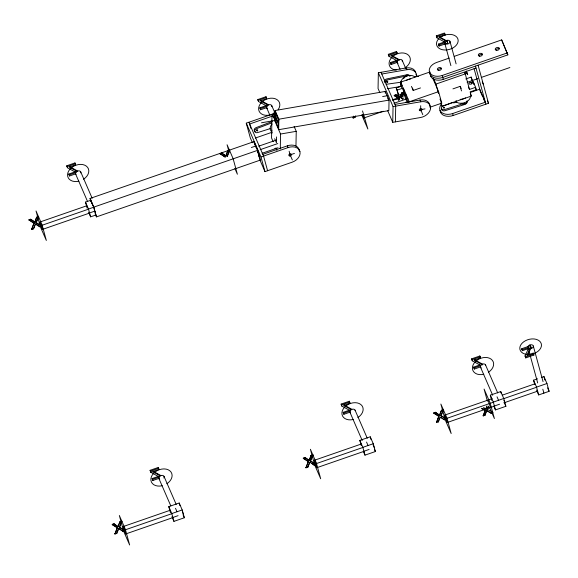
<?xml version="1.0" encoding="UTF-8"?>
<svg xmlns="http://www.w3.org/2000/svg" width="578" height="578" viewBox="0 0 578 578"><rect width="100%" height="100%" fill="white"/><g stroke="black" fill="none" stroke-linecap="round" stroke-linejoin="round"><path stroke-width="0.87" d="M274.615 113.902L272 114.357L271.552 137.99L273.177 141.718M275.46 112.847L273.712 113.151L273.618 118.085L272 114.357M274.904 121.033L275.099 110.528L385.273 91.432L389.045 100.102L388.842 110.608L278.675 129.703L278.871 119.198L275.099 110.528M275.301 120.853L275.46 112.443L278.473 119.386L278.314 127.789L275.301 120.853L278.856 120.231M276.573 136.921L276.457 142.802L274.687 138.727M276.804 124.321L276.963 115.918M280.279 148.922L280.554 134.038L274.564 120.253L274.658 115.318L273.712 113.151M295.958 146.198L296.239 131.322L294.123 126.452M415.596 72.127A10.361 7.55 -23.5 0 0 406.081 67.958L378.352 72.763L378.055 88.521L379.847 92.646M385.244 93.181L385.273 91.432M386.35 81.353L386.92 81.52L386.928 80.992M394.955 104.387L420.025 100.037A10.361 7.55 -23.5 0 1 429.844 106.193L430.596 107.927A10.361 7.55 -23.5 0 1 420.481 117.529L392.751 122.334L393.054 106.583L378.352 72.763M395.41 121.871L395.706 106.121L381.01 72.301M420.705 105.716L420.632 109.654L425.018 108.888M481.633 408.249L485.195 410.019L483.215 415.914L485.007 415.293L486.466 410.525L490.83 412.743L492.709 412.092L492.846 412.576L490.968 413.227L486.466 410.525M485.007 415.293L486.597 411.016M486.922 405.879L485.831 408.783L483.605 407.656M485.968 409.275L486.784 407.093M483.215 415.914L485.325 410.51L481.763 408.733M488.331 406.153L487.102 409.289L492.709 412.092M487.24 409.78L488.461 406.645M36.645 217.133L34.875 222.234L36.645 217.133L38.524 216.483L35.98 222.436L41.183 225.716L41.934 227.457M35.316 223.686L33.51 228.881L31.617 229.531L34.023 223.05L31.617 229.531M33.51 228.881L35.511 224.119L39.593 226.771L41.37 226.15L36.168 222.87L38.712 216.916L36.833 217.566M227.689 150.909L225.919 156.009L227.689 150.909L229.567 150.258L229.762 150.692L227.212 156.645M117.991 526.327L119.957 521.652L121.835 521.002L119.48 527.396L124.682 530.676L122.897 531.298L118.815 528.646L116.814 533.4L114.928 534.058L117.334 527.57L112.211 524.34L113.996 523.719L118.179 526.76L119.957 521.652M116.958 532.179L118.627 528.213M353.613 116.127L353.151 118.078L355.036 117.421L355.708 115.838M401.934 92.646L400.164 97.747L399.976 97.314L401.934 92.646L403.812 91.989L401.457 98.383L402.938 99.322M311 455.428L309.23 460.536L311 455.428L312.879 454.778L310.523 461.172L315.725 464.452L313.941 465.073L309.671 461.988M309.035 460.102L305.04 457.494L303.255 458.116L308.377 461.345L305.972 467.833L307.857 467.176L309.338 462.776M307.857 467.176L309.859 462.422M439.526 414.867L441.491 410.199L443.369 409.549L440.819 415.51L446.209 419.223L444.431 419.838L440.349 417.186L438.348 421.947L436.462 422.597L438.868 416.117L433.738 412.88L435.53 412.266L439.714 415.3L441.491 410.199M438.492 420.719L439.829 417.547M227.024 156.212L229.567 150.258M119.48 527.396L120.881 523.242M403.812 91.989L401.269 97.949L402.75 98.889M310.653 459.994L312.879 454.778M441.007 415.943L443.557 409.983L441.679 410.633M114.928 534.058L117.334 527.57M353.151 118.078L353.801 116.561M398.661 100.073L399.311 98.563L394.189 95.327L395.973 94.713L399.976 97.314M398.856 100.507L399.311 98.563M305.972 467.833L308.377 461.345M436.462 422.597L438.868 416.117M530.814 346.757L526.905 355.304L533.234 353.107L533.92 355.058L525.742 357.898L525.041 355.925L529.015 347.327L522.151 349.704L521.724 348.736L530.373 345.738L531.081 347.732L527.526 355.499M387.498 81.158L386.92 81.52M257.282 129.819L256.343 129.949M272.057 121.553L256.307 127.557A2.76 2.016 -23.5 0 0 254.233 129.595A2.76 2.016 -23.5 0 0 255.375 131.531M271.682 122.912L256.755 128.598A2.76 2.016 -23.5 0 0 254.688 131.452A2.76 2.016 -23.5 0 0 257.824 132.507L270.634 128.497M452.408 102.573L443.319 106.02A2.76 1.879 -15.3 0 0 441.469 108.657A2.76 1.879 -15.3 0 0 444.829 109.488L464.539 103.274A3.62 2.464 -15.3 0 1 461.063 103.252M438.384 44.087L438.76 44.954L445.624 42.577L436.99 37.83L436.311 35.843L444.489 33.011L445.168 34.976L438.839 37.165L447.394 41.905L447.704 43.054L439.056 46.052L438.384 44.087L444.489 41.97M436.311 35.843L436.686 36.71L444.865 33.878M75.718 171.637L68.854 174.021L69.23 174.888L76.101 172.504L67.467 167.757L66.781 165.778L74.959 162.938L75.639 164.903L69.309 167.1L77.084 171.406M266.761 105.413L259.898 107.797L260.273 108.664L267.144 106.28L258.511 101.533L257.824 99.553L266.003 96.714L266.682 98.679L260.353 100.875L268.127 105.182M396.494 60.444L390.388 62.561L390.764 63.428L397.628 61.044L388.994 56.304L388.315 54.318L396.494 51.485L397.173 53.451L390.844 55.64L399.398 60.379M66.781 165.778L67.156 166.645L75.335 163.805M257.824 99.553L258.2 100.42L266.386 97.581M388.315 54.318L388.691 55.185L396.869 52.352M68.854 174.021L69.533 175.979L75.819 173.805M259.898 107.797L260.577 109.755L266.863 107.58M390.388 62.561L391.06 64.526L397.353 62.345M252.427 142.752L250.281 137.802L246.271 123.165L273.437 113.75A10.361 7.55 -23.5 0 1 275.164 113.274M272.498 116.07L249.631 123.995L250.809 128.302M449.258 58.082L436.578 62.475A10.361 7.052 -15.3 0 0 429.642 72.358L430.711 76.267M454.33 56.319L501.668 39.911L507.86 54.867L442.77 77.43A10.361 7.052 -15.3 0 1 429.779 72.517M401.869 86.216L400.742 82.105L430.032 71.947M437.452 69.656L441.361 68.298M478.403 55.452L482.305 54.101M495.324 49.585L499.233 48.234M401.84 93.781A1.38 1.004 -23.5 0 0 400.648 94.467L398.589 95.247L396.248 87.95L402.367 85.833L400.742 82.105M255.332 138.048L272.267 132.174M396.248 87.95L397.187 90.117L403.307 88.001L409.303 101.786L438.594 91.635L441.744 103.151L430.025 107.212M429.642 72.358A10.361 7.052 -15.3 0 0 442.235 75.48L507.325 52.916M90.927 201.708L90.038 198.456L253.915 141.646L257.687 150.316L260.353 160.077L96.475 216.887L95.218 213.997M34.21 223.484L28.9 219.813L30.685 219.199L34.687 221.8M225.261 157.259L219.943 153.589L221.728 152.975L225.731 155.576M29.088 220.247L30.872 219.633L34.875 222.234M220.131 154.023L221.923 153.408L225.919 156.009M227.884 151.342L229.762 150.692M87.133 208.174L85.472 202.105L91.078 200.154M394.189 95.327L394.377 95.76L396.161 95.146L400.164 97.747M402.122 93.08L404 92.422M430.314 74.468A10.361 7.052 -15.3 0 0 443.304 79.381L476.012 68.045M411.442 86.375L413.212 90.45L420.502 87.928M464.799 73.009L466.749 72.329L466.258 71.043L467.71 74.699L466.749 72.329M251.351 147.52L255.801 145.981M433.558 78.565L435.949 84.077L465.247 73.919L469.488 89.438L475.607 87.321L476.272 89.763L470.16 91.88L471.301 96.078L442.011 106.229L440.646 103.086M465.254 74.063L467.205 73.392M89.503 213.101L42.469 229.408L40.959 225.94L39.896 222.031L86.924 205.732M258.655 146.198L276.291 140.086M392.505 99.806L397.541 98.058M401.739 96.598L406.327 95.009M85.472 202.105L88.485 209.041L93.694 207.235L95.832 215.045L90.623 216.844L88.615 212.22M90.038 198.456L93.802 207.126L257.687 150.316M39.896 222.031L41.399 225.499L88.434 209.2M260.165 149.673L277.801 143.554M394.008 103.274L407.837 98.477M31.429 229.098L32.686 228.664M352.963 117.645L354.849 116.987L355.036 117.421M361.72 115.109L362.905 114.697M465.803 78.948L471.157 77.091L473.808 84.085M89.554 212.942L94.763 211.136L95.139 212.003M262.072 153.286L278.025 147.751M362.493 114.48L364.003 117.948L383.322 111.251M467.132 82.343L477.963 78.586M481.301 77.43L509.883 67.525M262.824 154.348L287.389 145.829A10.361 7.55 -23.5 0 1 299.353 151.089M475.607 87.321L473.628 82.77L471.576 83.535A1.38 0.939 -15.3 0 1 469.733 84.171A1.38 0.939 -15.3 0 1 469.206 82.95A1.38 0.939 -15.3 0 1 471.041 82.307L473.136 81.642M452.942 88.875L460.233 86.346L461.157 88.47M246.271 123.165L260.974 156.978L288.14 147.563A10.361 7.55 -23.5 0 1 299.903 151.501A10.361 7.55 -23.5 0 1 292.143 162.201L264.977 171.623L259.963 160.077M294.44 153.394L290.142 154.882L289.137 151.226M470.478 92.401L479.704 89.2L485.361 102.205L452.646 113.548A10.361 7.052 -15.3 0 1 441.881 112.659A10.361 7.052 -15.3 0 1 440.92 104.835M470.463 96.28A8.15 5.549 -15.3 0 1 465.673 102.255A8.15 5.549 -15.3 0 1 456.931 102.393L455.211 102.537A3.454 2.348 -15.3 0 1 452.632 102.703M440.19 110.579A10.361 7.052 -15.3 0 0 453.181 115.499L488.497 103.26L478.085 65.191M159.029 476.164L152.166 478.541L152.541 479.408L159.405 477.031L150.771 472.284L150.092 470.304L158.271 467.465L158.95 469.43L152.621 471.619L160.395 475.932M349.307 410.199L343.209 412.316L343.585 413.183L350.449 410.806L341.815 406.059L341.136 404.08L349.314 401.24L349.993 403.206L343.664 405.395L351.438 409.708M479.798 364.971L473.693 367.088L474.076 367.955L480.939 365.571L472.305 360.824L471.619 358.844L479.805 356.005L480.477 357.97L474.155 360.166L482.702 364.906M150.092 470.304L150.468 471.171L158.647 468.332M341.136 404.08L341.511 404.947L349.69 402.107M471.619 358.844L472.002 359.711L480.181 356.879M521.724 348.736L522.411 350.687L529.282 348.303M152.166 478.541L152.838 480.506L159.123 478.324M343.209 412.316L343.881 414.281L350.174 412.1M473.693 367.088L474.372 369.046L480.658 366.871M525.041 355.925L525.474 356.922L533.653 354.083M112.211 524.34L112.399 524.773L114.184 524.152L118.179 526.76M120.145 522.086L122.023 521.435M303.255 458.116L303.443 458.549L305.227 457.928L309.23 460.536M311.188 455.861L313.066 455.211M433.738 412.88L433.926 413.321L435.718 412.699L439.714 415.3M170.445 512.7L168.783 506.624L179.194 503.019L182.207 509.955L184.346 517.758L173.935 521.37L171.919 516.746M361.25 445.609L359.827 440.4L370.238 436.795L373.258 443.731L375.389 451.534L364.978 455.146L363.302 451.295M491.734 400.373L490.31 395.171L500.729 391.559L503.741 398.495L505.88 406.305L495.462 409.91L493.793 406.059M534.722 384.522L533.53 380.187L537.54 378.8M541.543 377.412L543.949 376.574L546.961 383.51L549.1 391.32L538.689 394.933L536.572 390.078M172.815 517.628L125.78 533.928L124.27 530.46L123.201 526.558L170.235 510.251M363.858 451.404L316.823 467.703L315.313 464.235L314.244 460.334L361.279 444.027M484.263 409.665L447.314 422.475L444.735 415.098L492.153 398.661M502.231 395.171L534.99 383.814M168.783 506.624L171.796 513.56L182.207 509.955M359.827 440.4L362.839 447.336L373.258 443.731M490.31 395.171L493.33 402.107L503.741 398.495M533.53 380.187L536.55 387.123L546.961 383.51M123.201 526.558L124.711 530.026L171.745 513.719M314.244 460.334L315.754 463.802L362.789 447.495M444.735 415.098L446.245 418.566L493.663 402.129M503.741 398.639L536.5 387.282M114.74 533.624L115.997 533.191M305.784 467.4L307.669 466.742M316.289 465.752L315.537 464.018L313.753 464.64L313.941 465.073M172.865 517.469L178.075 515.663M363.909 451.245L369.118 449.438M494.4 406.009L499.602 404.203M485.946 409.08L494.732 406.038M503.973 402.83L537.569 391.183M483.085 415.423L484.87 414.809M381.762 74.035L406.833 69.692A10.361 7.55 -23.5 0 1 416.651 75.841L415.893 74.107M387.513 88.745L402.216 86.194M382.622 96.555L387.159 95.767M278.871 119.198L389.045 100.102M261.487 122.782L276.884 120.116M392.39 100.095L399.492 98.86M401.269 98.556L403.928 98.094M393.054 106.583L420.777 101.771A10.361 7.55 -23.5 0 1 430.596 107.927M280.554 134.038L296.239 131.322M274.897 148.669L276.638 148.365M401.161 82.192L387.339 84.135A2.76 2.016 -23.5 0 1 386.017 84.085M483.743 408.147L485.224 408.899M150.396 471.417L151.963 472.277M439.244 36.732L447.011 41.038L447.394 41.905M391.248 55.206L399.015 59.512M260.757 100.435L268.532 104.748M474.552 359.726L482.327 364.039M69.714 166.659L77.488 170.972M344.062 404.961L351.836 409.275M153.018 471.186L160.792 475.499M394.377 95.76L399.499 98.997M219.943 153.589L225.066 156.826M440.819 415.51L446.021 418.79L446.78 420.524M433.926 413.321L439.056 416.55M28.9 219.813L33.293 222.588M315.537 464.018L310.335 460.738L310.523 461.172M303.443 458.549L308.565 461.779M119.285 526.963L124.487 530.243L125.245 531.977M112.399 524.773L117.522 528.003M440.841 417.193L444.431 419.838M36.002 224.127L38.719 225.897M311.715 463.31L313.074 464.192M119.306 528.653L122.897 531.298M507.86 54.867L501.668 39.911M482.225 81.787L483.287 84.222M487.435 100.818L488.497 103.26M482.709 96.844L480.239 91.151L474.083 68.659M483.418 98.47L484.48 100.904M471.829 79.526L473.476 83.319M475.282 87.488L476.272 89.763M464.56 72.351L465.247 73.919M468.462 87.083L469.488 89.438M444.793 34.109L445.168 34.976M470.355 93.889L471.301 96.078M447.011 41.038L447.704 43.054M445.248 41.71L445.624 42.577M432.951 78.659L438.594 91.635M439.981 99.098L441.744 103.151M529.889 344.994L531.081 347.732M533.92 355.058L533.234 353.107M547.59 387.852L549.1 391.32M406.081 67.958L406.833 69.692M420.025 100.037L420.777 101.771M402.223 60.379L405.814 68.638M397.173 53.451L396.494 51.485M420.546 109.459L422.814 114.682M397.194 62.677L400.07 69.281M404.651 95.594L407.013 102.183M400.323 94.366L400.951 95.818L398.936 96.512L397.996 94.344L398.697 96.909M395.973 94.713L396.161 95.146M387.643 97.971L388.315 99.517M387.737 110.788L392.751 122.334M503.908 400.316L504.811 402.396M504.204 402.447L505.88 406.305M485.527 364.906L497.737 392.982M480.477 357.97L479.805 356.005M497.029 396.833L498.539 400.301M480.506 367.203L492.709 395.28M362.529 110.94L367.868 129.01L361.835 115.13M487.955 400.12L490.534 407.49M362.962 114.841L363.468 115.997M489.429 407.122L494.392 418.551L490.122 402.931L484.089 389.059L487.413 401.204M445.147 419.657L451.172 433.529L446.902 417.916L440.87 404.044L444.908 418.79M435.53 412.266L435.718 412.699M438.16 421.514L438.348 421.947M299.151 149.767L299.903 151.501M271.732 105.608L274.962 113.042M275.381 116.648L278.394 123.584M287.389 145.829L288.14 147.563M266.682 98.679L266.003 96.714M290.062 154.694L292.331 159.911M266.711 107.913L269.94 115.34M275.879 147.939L276.941 150.374M248.88 122.261L263.575 156.082L267.585 170.72M254.558 143.489L257.239 149.651M257.434 151.552L258.641 154.333M258.706 155.923L259.71 158.235L257.571 150.424M259.327 157.715L260.353 160.077M373.113 444.858L374.32 447.632M374.385 449.222L375.389 451.534M355.044 410.134L367.247 438.211M349.993 403.206L349.314 401.24M366.539 442.062L368.049 445.53M350.073 409.939L350.449 410.806M350.015 412.432L362.225 440.515M234.892 168.53L237.377 174.238L233.107 158.625L227.075 144.753L228.736 150.822M221.728 152.975L221.923 153.408M305.04 457.494L305.227 457.928M80.689 171.832L92.177 198.261M75.639 164.903L74.959 162.938M90.681 200.299L93.694 207.235M95.226 213.65L95.832 215.045M75.667 174.137L87.509 201.39M182.373 511.776L183.277 513.856M183.009 514.68L184.346 517.758M163.993 476.359L176.203 504.435M158.95 469.43L158.271 467.465M175.495 508.286L177.005 511.754M158.972 478.656L170.821 505.909M40.301 226.59L46.334 240.462L42.064 224.849L36.031 210.977L39.824 224.856M39.405 226.338L39.593 226.771M30.685 219.199L30.872 219.633M123.613 531.117L129.645 544.989L125.368 529.376L119.335 515.497L123.136 529.383M113.996 523.719L114.184 524.152M116.626 532.967L116.814 533.4M406.002 102.602L405.778 102.089L405.915 102.689M408.588 101.988L408.364 101.172L408.892 102.595M257.506 151.631L257.68 152.346M475.477 66.094L485.888 104.156M473.628 82.77L474.076 84.395M471.157 77.091L471.605 78.716M471.121 82.343L471.569 83.969M543.949 376.574L544.895 380.049M449.937 41.298L456.107 63.855M533.313 346.041L543.045 381.617M460.233 86.346L461.49 90.934M542.821 389.225L543.891 393.127M530.373 345.738L530.633 346.713M444.959 43.95L450.891 65.639M528.191 348.245L528.668 349.986M529.145 351.72L529.853 354.321M530.329 356.055L537.685 382.954M536.55 387.123L538.689 394.933M456.085 100.529L456.519 102.089M525.474 356.922L525.742 357.898M436.686 36.71L436.99 37.83M438.76 44.954L439.056 46.052M522.151 349.704L522.411 350.687M442.235 75.48L443.304 79.381M452.646 113.548L453.181 115.499M435.949 84.077L438.543 93.557M441.093 102.877L442.011 106.229M440.053 110.427L440.588 112.378M500.729 391.559L501.205 393.293M412.555 88.058L413.212 90.45M493.33 402.107L495.462 409.91M408.003 102.747L406.818 98.412L400.785 84.532L401.493 87.141M403.307 88.001L405.33 95.406M403.263 89.12L405.062 95.702M490.83 412.743L490.968 413.227M388.691 55.185L388.994 56.304M472.002 359.711L472.305 360.824M390.764 63.428L391.06 64.526M474.076 367.955L474.372 369.046M397.187 90.117L398.589 95.247M363.114 114.697L364.003 117.948M446.245 418.566L447.314 422.475M370.238 436.795L370.953 439.396M362.839 447.336L364.978 455.146M258.2 100.42L258.511 101.533M341.511 404.947L341.815 406.059M260.273 108.664L260.577 109.755M343.585 413.183L343.881 414.281M260.974 156.978L264.977 171.623M256.068 146.957L256.495 148.517M253.915 141.646L254.804 144.897M315.754 463.802L316.823 467.703M179.194 503.019L179.91 505.62M93.802 207.126L96.475 216.887M91.916 202.791L92.617 205.327M88.485 209.041L90.623 216.844M171.796 513.56L173.935 521.37M67.156 166.645L67.467 167.757M150.468 471.171L150.771 472.284M69.23 174.888L69.533 175.979M152.541 479.408L152.838 480.506M41.399 225.499L42.469 229.408M124.711 530.026L125.78 533.928M446.939 40.359L447.329 42.187M465.536 97.877A8.15 5.549 -15.3 0 1 460.167 99.387M466.742 101.179A3.179 2.16 -15.3 0 1 465.362 103.874M463.809 104.408A3.179 2.16 -15.3 0 1 463 104.459M406.493 80.328A8.15 5.939 -23.5 0 1 410.467 78.948M406.067 75.321A3.179 2.319 -23.5 0 1 406.861 75.133M407.649 75.104A3.179 2.319 -23.5 0 1 409.419 75.985M401.479 85.79A8.15 5.939 -23.5 0 1 404.094 77.43A8.15 5.939 -23.5 0 1 414.354 76.549L414.722 76.903L416.03 76.448A3.454 2.514 -23.5 0 1 418.523 76.368M402.75 93.961A1.38 1.004 -23.5 0 1 402.642 95.464M402.353 95.666A1.38 1.004 -23.5 0 1 402.021 95.818M271.906 133.352A8.15 5.939 -23.5 0 1 271.971 130.144M271.154 131.242A8.15 5.939 -23.5 0 1 272.072 124.017M410.026 76.18A3.62 2.644 -23.5 0 0 406.609 74.837L386.971 78.89A2.76 2.016 -23.5 0 0 384.269 81.455M384.724 82.495A2.76 2.016 -23.5 0 1 387.419 79.93L407.064 75.877A3.62 2.644 -23.5 0 0 403.755 78.579M396.349 70.097A11.054 8.056 -23.5 0 1 390.706 58.732A11.054 8.056 -23.5 0 1 407.345 54.289A11.054 8.056 -23.5 0 1 405.077 67.763M397.967 63.435A2.76 2.016 -23.5 0 1 398.842 59.707A2.76 2.016 -23.5 0 1 402.317 61.441M269.977 114.971A11.054 8.056 -23.5 0 1 258.706 107.479A11.054 8.056 -23.5 0 1 273.018 98.238A11.054 8.056 -23.5 0 1 278.097 109.726M275.742 112.168A11.054 8.056 -23.5 0 1 274.586 112.999M267.477 108.664A2.76 2.016 -23.5 0 1 268.351 104.943A2.76 2.016 -23.5 0 1 271.833 106.677M440.19 37.425A11.054 7.521 -15.3 0 1 457.827 38.784A11.054 7.521 -15.3 0 1 445.038 50.004A11.054 7.521 -15.3 0 1 438.883 38.574M445.002 43.502A2.76 1.879 -15.3 0 0 449.691 42.786A2.76 1.879 -15.3 0 0 447.293 40.279L446.592 40.446A2.76 1.879 -15.3 0 0 445.941 40.742M444.619 42.599A2.76 1.879 -15.3 0 1 444.699 42.093M467.125 100.948A3.62 2.464 -15.3 0 1 464.856 104.445L445.147 110.658A2.76 1.879 -15.3 0 1 441.765 108.837M78.933 181.196A11.054 8.056 -23.5 0 1 68.016 172.396A11.054 8.056 -23.5 0 1 84.785 165.2A11.054 8.056 -23.5 0 1 83.543 179.223M75.978 174.563A2.76 2.016 -23.5 0 1 77.64 171.03A2.76 2.016 -23.5 0 1 80.783 172.901M162.245 485.722A11.054 8.056 -23.5 0 1 151.328 476.915A11.054 8.056 -23.5 0 1 168.09 469.726A11.054 8.056 -23.5 0 1 166.854 483.743M159.745 479.415A2.76 2.016 -23.5 0 1 159.333 476.677A2.76 2.016 -23.5 0 1 162.852 475.463A2.76 2.016 -23.5 0 1 163.877 477.984M353.288 419.498A11.054 8.056 -23.5 0 1 342.371 410.691A11.054 8.056 -23.5 0 1 359.133 403.502A11.054 8.056 -23.5 0 1 357.898 417.518M350.326 412.865A2.76 2.016 -23.5 0 1 351.662 409.47A2.76 2.016 -23.5 0 1 355.181 410.647M483.779 374.262A11.054 8.056 -23.5 0 1 472.862 365.462A11.054 8.056 -23.5 0 1 489.624 358.266A11.054 8.056 -23.5 0 1 488.388 372.29M481.279 367.955A2.76 2.016 -23.5 0 1 481.828 364.4A2.76 2.016 -23.5 0 1 485.672 365.412M530.857 354.35A11.054 7.521 -15.3 0 1 520.923 344.69A11.054 7.521 -15.3 0 1 539.39 340.948A11.054 7.521 -15.3 0 1 532.266 354.061M530.337 348.657A2.76 1.879 -15.3 0 0 533.35 346.287A2.76 1.879 -15.3 0 0 530.228 344.878L529.549 345.109A2.76 1.879 -15.3 0 0 527.945 346.879M529.029 348.483A2.76 1.879 -15.3 0 1 528.516 348.209M443.42 107.732C444.468 109.466 445.248 106.056 443.42 107.732M386.74 82.011C387.686 83.897 388.597 80.198 386.74 82.011M256.661 130.505C257.492 132.434 258.59 128.749 256.661 130.505M316.412 463.151L310.386 449.272L314.656 464.893L320.689 478.765L316.412 463.151M289.535 155.93A1.38 1.004 -23.5 0 0 291.471 154.586A1.38 1.004 -23.5 0 0 289.419 154.138A1.38 1.004 -23.5 0 0 289.535 155.93M420.076 110.709A1.38 1.004 -23.5 0 0 421.954 109.307A1.38 1.004 -23.5 0 0 419.859 108.939A1.38 1.004 -23.5 0 0 420.076 110.709M479.372 56.174A2.074 1.409 -15.3 0 0 482.384 54.462A2.074 1.409 -15.3 0 0 479.307 53.696A2.074 1.409 -15.3 0 0 479.372 56.174M496.3 50.308A2.074 1.409 -15.3 0 0 499.313 48.595A2.074 1.409 -15.3 0 0 496.227 47.83A2.074 1.409 -15.3 0 0 496.3 50.308M438.427 70.379A2.074 1.409 -15.3 0 0 441.44 68.659A2.074 1.409 -15.3 0 0 438.355 67.893A2.074 1.409 -15.3 0 0 438.427 70.379"/></g></svg>
